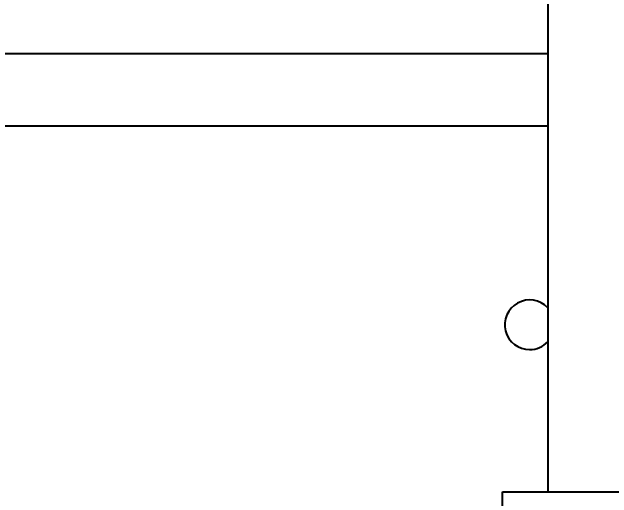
# Model space of a CAD drawing. Header units: millimetres. Extents: x 10 to 584, y 10 to 410.
# Drawn here: x 171.116 to 175.543, y 80.014 to 83.604 of the extents above; entities that cross this region are included whole.
import ezdxf

# ---------------------------------------------------------------- set-up
doc = ezdxf.new("R2010")
doc.units = ezdxf.units.MM
doc.layers.add('2', color=1, linetype='Continuous')
doc.styles.add('SLDTEXTSTYLE0', font='TXT', dxfattribs={"width": 0.7})
doc.dimstyles.new('SLDDIMSTYLE0', dxfattribs={"dimtxt": 3.5, "dimasz": 3.5, "dimexe": 0, "dimexo": 0.0625, "dimgap": 0.875, "dimtad": 1, "dimlfac": 15, "dimrnd": 1e-09, "dimzin": 12, "dimdsep": 46, "dimtxsty": 'SLDTEXTSTYLE0', "dimsah": 1, "dimcen": 0.09, "dimadec": 0, "dimazin": 3, "dimtfac": 1, "dimtofl": 0, "dimtmove": 0, "dimatfit": 3, "dimfxl": 0, "dimfrac": 2, "dimtolj": 1, "dimtzin": 12, "dimarcsym": 0})

# ---------------------------------------------------------------- blocks, each defined once
blk = doc.blocks.new('_D_4')
at = {"layer": '2', "color": 1}
for p, q in [((60.5018, 83.1267), (60.5018, 126.1267)), ((360.5016, 85.6267), (360.5016, 126.1267)), ((360.5016, 125.1267), (60.5018, 125.1267))]:
    blk.add_line(p, q, dxfattribs=at)
for points in [[(60.5018, 125.1267), (64.0018, 124.5882), (64.0018, 125.6651)], [(360.5016, 125.1267), (357.0016, 125.6651), (357.0016, 124.5882)]]:
    blk.add_solid(points, dxfattribs=at)
at = {"layer": '2', "color": 1, "insert": (204.0709, 129.6384), "char_height": 3.5, "attachment_point": 1, "style": 'SLDTEXTSTYLE0'}
blk.add_mtext('4500', dxfattribs=at)

msp = doc.modelspace()

# ---------------------------------------------------------------- linework, layer by layer
at = {"color": 7, "linetype": 'Continuous', "lineweight": 25}
for p, q in [((175.06849, 90.72665), (175.06849, 80.05998)), ((175.06849, 83.29332), (169.26849, 83.29332)), ((174.73516, 78.72665), (174.73516, 80.05998)), ((174.73516, 80.05998), (177.60182, 80.05998))]:
    msp.add_line(p, q, dxfattribs=at)
at = {"color": 59, "linetype": 'Continuous', "lineweight": 25}
msp.add_line((175.06849, 82.75999), (169.26849, 82.75999), dxfattribs=at)
at = {"color": 7, "linetype": 'Continuous', "lineweight": 25}
for start, end in [(43.34176, 270), (270, 316.65824)]:
    msp.add_arc((174.93516, 81.29332), 0.18333, start, end, dxfattribs=at)

# ---------------------------------------------------------------- dimensions: what is measured, and where the dimension line sits
at = {"layer": '2', "color": 1}
dim = msp.add_linear_dim(base=(60.50183, 125.12665), p1=(360.50159, 84.62665), p2=(60.50183, 82.12665), angle=0, dimstyle='SLDDIMSTYLE0', dxfattribs=at)
dim.commit()
dim.dimension.update_dxf_attribs({"geometry": '_D_4', "text_midpoint": (209.89448, 125.12665), "dimtype": 160})

doc.saveas('drawing.dxf')
